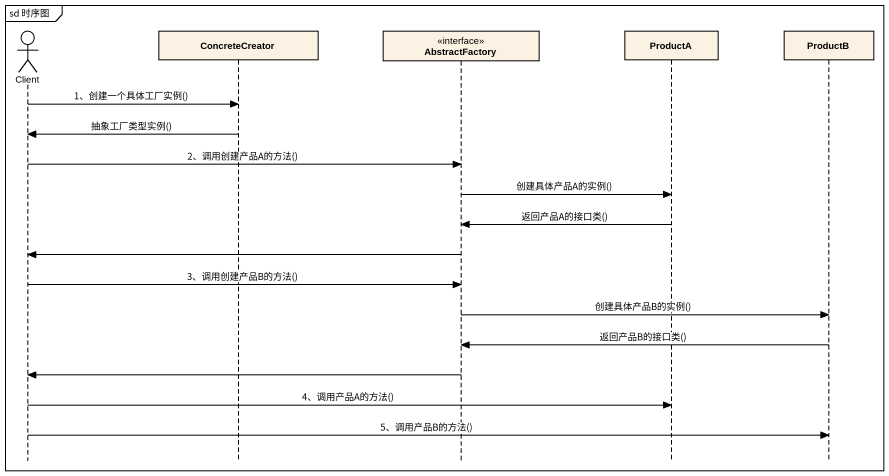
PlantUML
@startuml
mainframe sd 时序图
hide footbox
actor Client
participant ConcreteCreator
participant AbstractFactory <<interface>>
participant ProductA
participant ProductB

Client -> ConcreteCreator : 1、创建一个具体工厂实例()
ConcreteCreator -> Client : 抽象工厂类型实例()
Client -> AbstractFactory : 2、调用创建产品A的方法()
AbstractFactory -> ProductA : 创建具体产品A的实例()
ProductA -> AbstractFactory : 返回产品A的接口类()
AbstractFactory -> Client
Client -> AbstractFactory : 3、调用创建产品B的方法()
AbstractFactory -> ProductB : 创建具体产品B的实例()
ProductB -> AbstractFactory : 返回产品B的接口类()
AbstractFactory -> Client
Client -> ProductA : 4、调用产品A的方法()
Client -> ProductB : 5、调用产品B的方法()
@enduml
